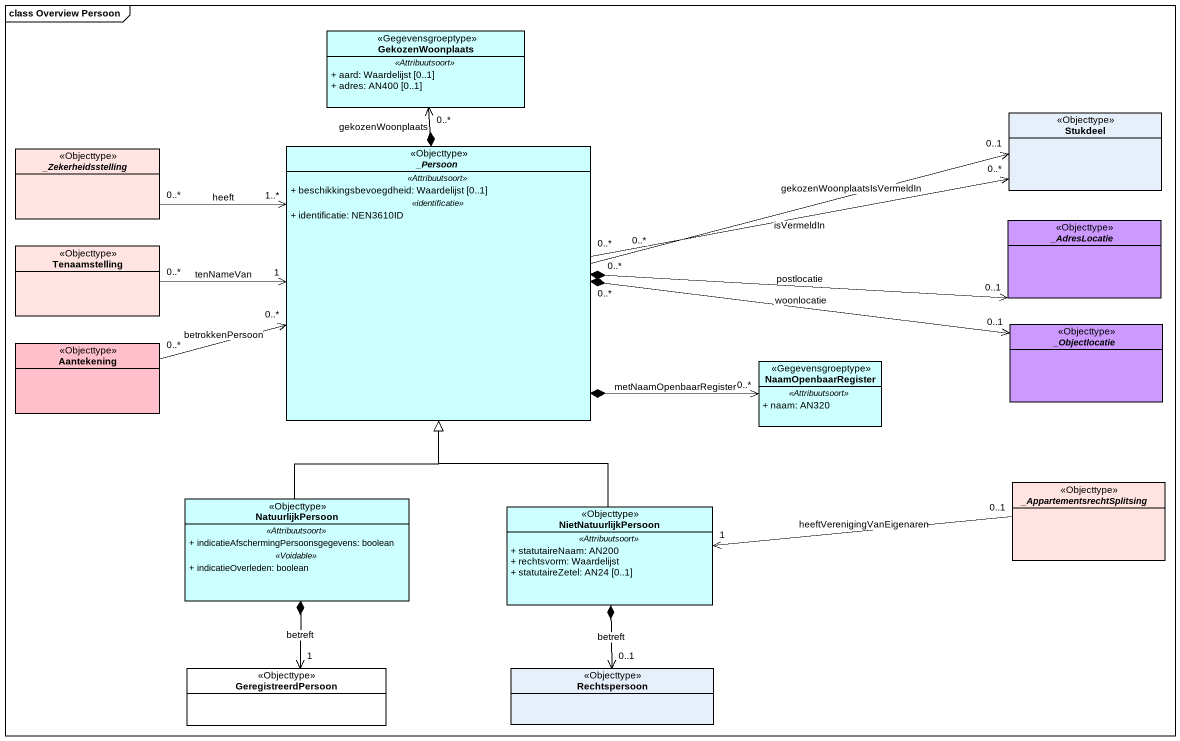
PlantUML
@startuml
mainframe class Overview Persoon
hide circle
hide empty members
skinparam classAttributeIconSize 0
class GekozenWoonplaats <<Gegevensgroeptype>> #CCFFFF {
  .. <<Attribuutsoort>> ..
  + aard: Waardelijst [0..1]
  + adres: AN400 [0..1]
}
class Stukdeel <<Objecttype>>
abstract class "_Zekerheidsstelling" as Zekerheidsstelling <<Objecttype>> #FFE4E1
abstract class "_Persoon" as Persoon <<Objecttype>> #CCFFFF {
  .. <<Attribuutsoort>> ..
  + beschikkingsbevoegdheid: Waardelijst [0..1]
  .. <<identificatie>> ..
  + identificatie: NEN3610ID
}
class Tenaamstelling <<Objecttype>> #FFE4E1
abstract class "_AdresLocatie" as AdresLocatie <<Objecttype>> #CC99FF
abstract class "_Objectlocatie" as Objectlocatie <<Objecttype>> #CC99FF
class Aantekening <<Objecttype>> #FFC0CB
class NaamOpenbaarRegister <<Gegevensgroeptype>> #CCFFFF {
  .. <<Attribuutsoort>> ..
  + naam: AN320
}
class NatuurlijkPersoon <<Objecttype>> #CCFFFF {
  .. <<Attribuutsoort>> ..
  + indicatieAfschermingPersoonsgegevens: boolean
  .. <<Voidable>> ..
  + indicatieOverleden: boolean
}
class NietNatuurlijkPersoon <<Objecttype>> #CCFFFF {
  .. <<Attribuutsoort>> ..
  + statutaireNaam: AN200
  + rechtsvorm: Waardelijst
  + statutaireZetel: AN24 [0..1]
}
abstract class "_AppartementsrechtSplitsing" as AppartementsrechtSplitsing <<Objecttype>> #FFE4E1
class GeregistreerdPersoon <<Objecttype>> #FFFFFF
class Rechtspersoon <<Objecttype>>
Zekerheidsstelling "0..*" -right-> "1..*" Persoon : heeft
Persoon *-up-> "0..*" GekozenWoonplaats : gekozenWoonplaats
Persoon "0..*" -right-> "0..1" Stukdeel : gekozenWoonplaatsIsVermeldIn
Persoon "0..*" -right-> "0..*" Stukdeel : isVermeldIn
Persoon "0..*" *-right-> "0..1" AdresLocatie : postlocatie
Persoon "0..*" *-right-> "0..1" Objectlocatie : woonlocatie
Persoon *-right-> "0..*" NaamOpenbaarRegister : metNaamOpenbaarRegister
Tenaamstelling "0..*" -right-> "1" Persoon : tenNameVan
Aantekening "0..*" -right-> "0..*" Persoon : betrokkenPersoon
NatuurlijkPersoon -up-|> Persoon
NatuurlijkPersoon *--> "1" GeregistreerdPersoon : betreft
NietNatuurlijkPersoon -up-|> Persoon
NietNatuurlijkPersoon *--> "0..1" Rechtspersoon : betreft
AppartementsrechtSplitsing "0..1" -left-> "1" NietNatuurlijkPersoon : heeftVerenigingVanEigenaren
@enduml
